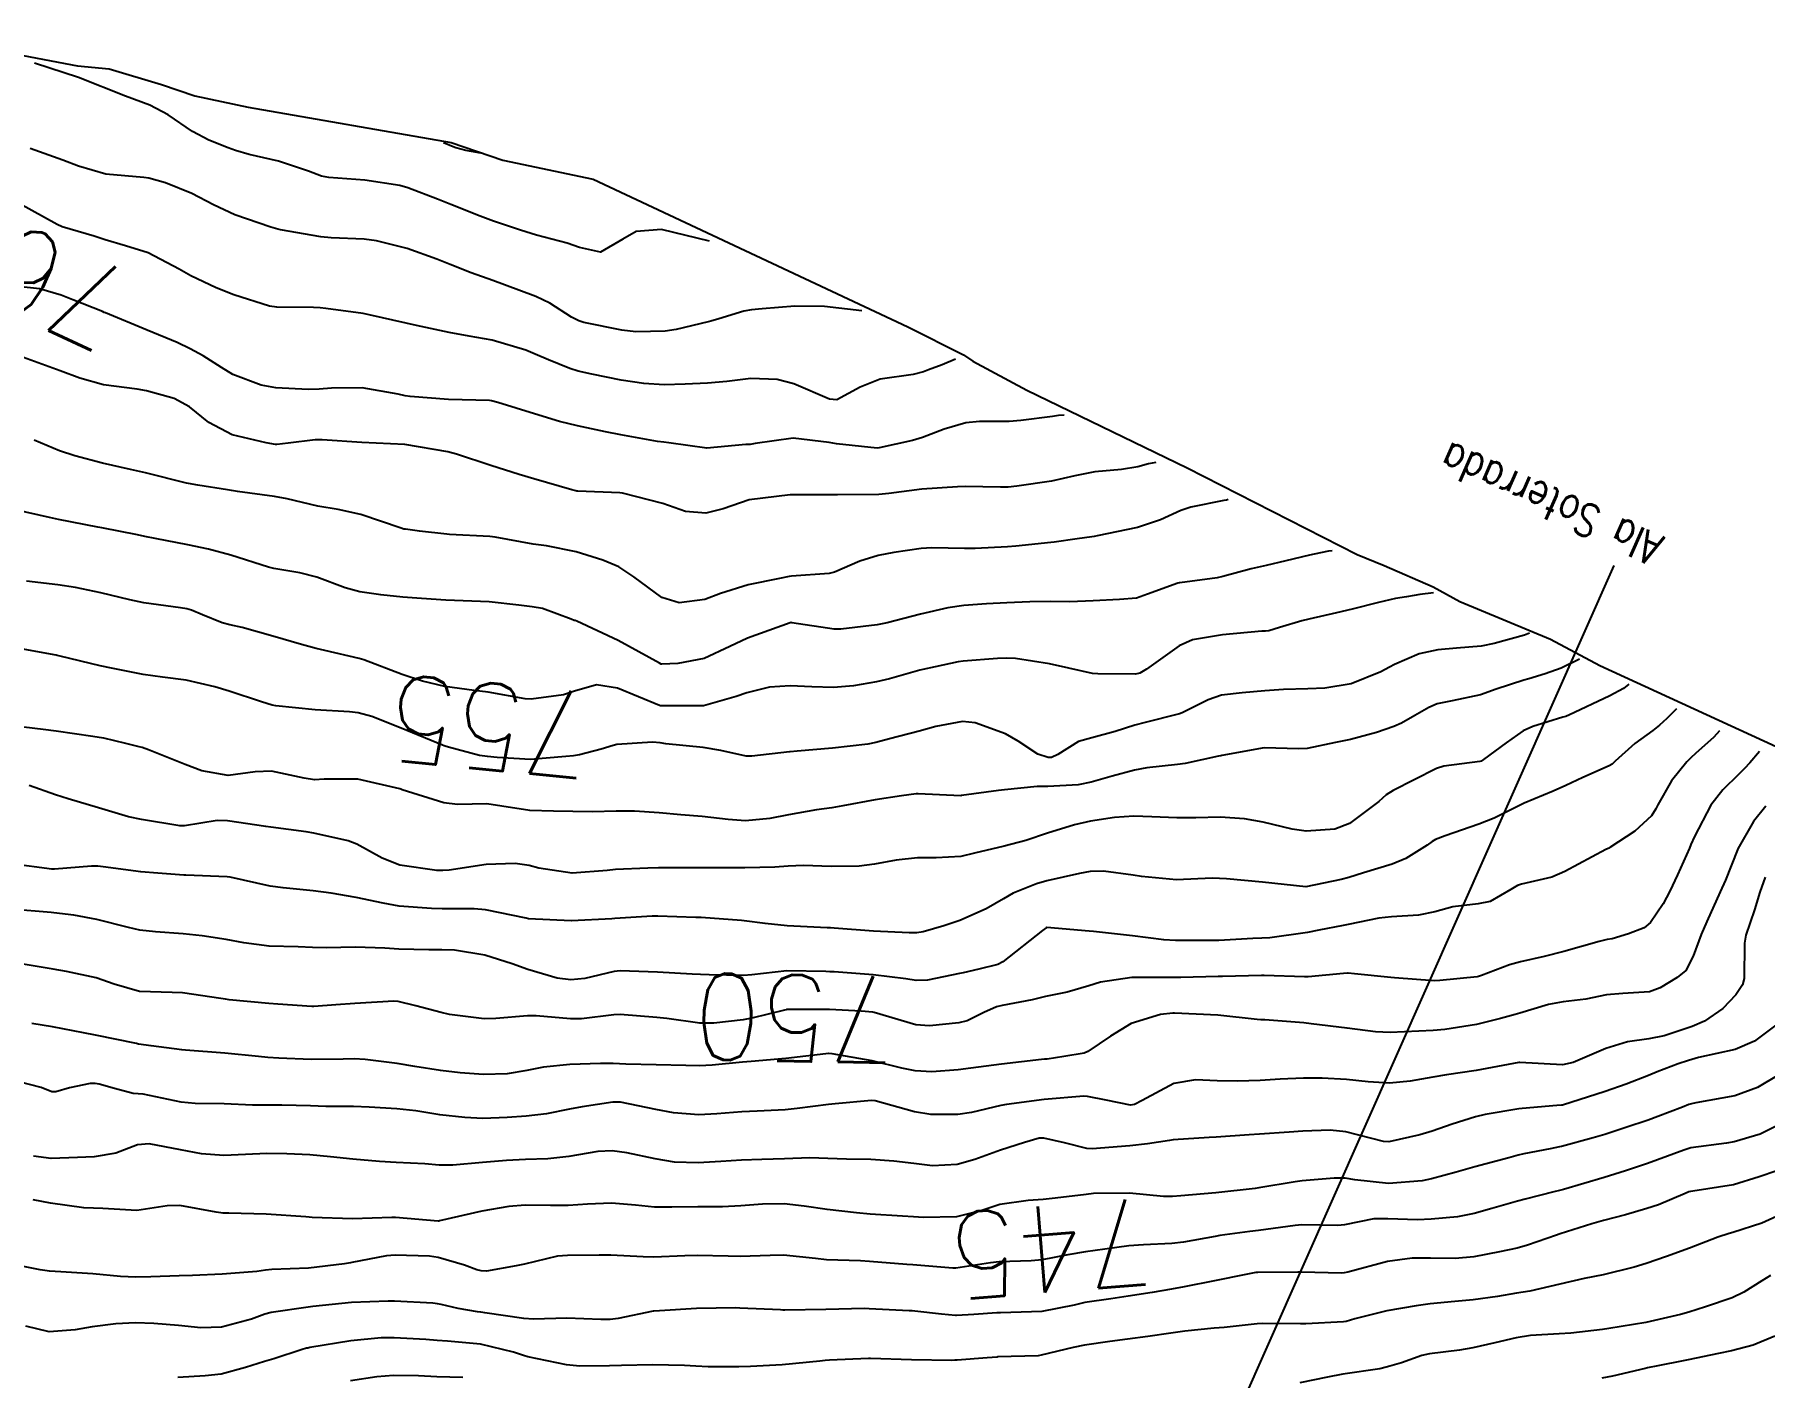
# Model space of a CAD drawing. Header units: metres. Extents: x 298520 to 308411, y 7433745 to 7450750.
# Drawn here: x 299824.8 to 299905, y 7449706.3 to 7449768.6 of the extents above; entities that cross this region are included whole.
import ezdxf
from ezdxf.enums import TextEntityAlignment as Align

# ---------------------------------------------------------------- set-up
doc = ezdxf.new("R2010")
doc.units = ezdxf.units.M
doc.header["$LTSCALE"] = 10
doc.linetypes.add('CONTINUO', pattern=[0])
for name, color, linetype in [('Area', 45, 'Continuous'), ('Cotas', 45, 'Continuous'), ('Curvas de Nivel 1m', 11, 'Continuous'), ('Curvas de Nivel 5m', 15, 'Continuous'), ('TEXTO', 45, 'Continuous')]:
    doc.layers.add(name, color=color, linetype=linetype)
doc.styles.add('ROMANS', font='romans', dxfattribs={"height": 0.2})
doc.styles.add('Style-STANDARD', font='STANDARD.shx')

msp = doc.modelspace()

# ---------------------------------------------------------------- linework, layer by layer
at = {"layer": 'Area'}
msp.add_polyline3d([(299819.148, 7449768.56, 773.014), (299826.794, 7449767.116, 764.482), (299828.266, 7449766.979, 773.594), (299830.69, 7449766.244, 762.947), (299832.245, 7449765.725, 771.036), (299834.708, 7449765.197, 768.694), (299844.124, 7449763.562, 774.865), (299846.521, 7449762.747, 777.516), (299850.711, 7449761.866, 776.358), (299865.291, 7449755.014, 770.011), (299867.866, 7449753.716, 761.781), (299868.297, 7449753.43, 769.951), (299870.813, 7449752.087, 767.801), (299878.236, 7449748.475, 766.281), (299886.116, 7449744.465, 773.53), (299887.368, 7449743.955, 771.449), (299889.648, 7449742.971, 773.742), (299890.882, 7449742.288, 755.052), (299895.077, 7449740.539, 765.571), (299897.369, 7449739.313, 759.201), (299905.544, 7449735.571, 764.291)], dxfattribs=at)
at = {"layer": 'Curvas de Nivel 1m', "flags": 128}
for points, elevation in [([(299856.093, 7449758.98), (299853.869, 7449759.52), (299852.702, 7449759.431), (299852.079, 7449759.085), (299851.041, 7449758.483), (299850.075, 7449758.694), (299849.501, 7449758.892), (299848.081, 7449759.271), (299847.331, 7449759.498), (299846.089, 7449759.917), (299845.461, 7449760.148), (299844.104, 7449760.681), (299843.493, 7449760.926), (299842.112, 7449761.454), (299841.746, 7449761.564), (299840.115, 7449761.808), (299838.444, 7449761.933), (299838.117, 7449761.994), (299837.508, 7449762.227), (299836.123, 7449762.687), (299834.76, 7449763.01), (299834.128, 7449763.185), (299833.785, 7449763.311), (299832.893, 7449763.669), (299832.139, 7449764.07), (299830.998, 7449764.843), (299830.157, 7449765.297), (299829.032, 7449765.711), (299826.85, 7449766.572), (299824.813, 7449767.24)], 763), ([(299845.493, 7449763.06), (299844.794, 7449763.191), (299844.341, 7449763.318), (299844.132, 7449763.39), (299844.033, 7449763.432), (299843.763, 7449763.54)], 764), ([(299863.153, 7449755.76), (299861.423, 7449755.952), (299860.049, 7449755.971), (299858.54, 7449755.854), (299858.047, 7449755.806), (299857.685, 7449755.735), (299856.532, 7449755.385), (299856.154, 7449755.276), (299856.041, 7449755.249), (299854.555, 7449754.893), (299854.034, 7449754.817), (299852.677, 7449754.79), (299852.034, 7449754.858), (299850.275, 7449755.222), (299850.04, 7449755.297), (299849.706, 7449755.465), (299848.688, 7449756.119), (299848.052, 7449756.419), (299846.595, 7449756.967), (299846.059, 7449757.162), (299845.046, 7449757.52), (299844.068, 7449757.899), (299843.453, 7449758.158), (299842.079, 7449758.654), (299840.653, 7449759.006), (299840.085, 7449759.08), (299838.553, 7449759.136), (299838.086, 7449759.181), (299836.204, 7449759.516), (299836.092, 7449759.539), (299835.766, 7449759.633), (299834.099, 7449760.212), (299833.108, 7449760.67), (299832.108, 7449761.189), (299830.878, 7449761.692), (299830.115, 7449761.909), (299829.877, 7449761.94), (299828.117, 7449762.091), (299826.849, 7449762.468), (299826.123, 7449762.74), (299824.613, 7449763.28)], 762), ([(299867.493, 7449753.52), (299866.884, 7449753.261), (299866.255, 7449753.023), (299866.01, 7449752.935), (299865.543, 7449752.812), (299864.006, 7449752.591), (299863.085, 7449752.226), (299861.996, 7449751.628), (299861.656, 7449751.663), (299860.003, 7449752.374), (299859.228, 7449752.575), (299858.005, 7449752.624), (299856.895, 7449752.49), (299856.003, 7449752.405), (299854.962, 7449752.365), (299854.002, 7449752.334), (299853.047, 7449752.386), (299852.004, 7449752.552), (299850.635, 7449752.825), (299850.008, 7449752.965), (299849.623, 7449753.08), (299848.629, 7449753.481), (299848.017, 7449753.753), (299847.585, 7449753.929), (299846.026, 7449754.403), (299844.959, 7449754.59), (299844.031, 7449754.752), (299842.51, 7449755.079), (299842.037, 7449755.179), (299840.321, 7449755.577), (299840.043, 7449755.634), (299838.307, 7449755.867), (299838.046, 7449755.899), (299837.74, 7449755.919), (299836.046, 7449755.926), (299835.7, 7449755.979), (299834.051, 7449756.502), (299833.221, 7449756.829), (299832.06, 7449757.375), (299831.517, 7449757.685), (299830.074, 7449758.451), (299829.022, 7449758.768), (299828.083, 7449759.05), (299827.576, 7449759.219), (299826.091, 7449759.652), (299825.851, 7449759.752), (299824.103, 7449760.739)], 761), ([(299876.783, 7449748.73), (299876.442, 7449748.661), (299875.957, 7449748.524), (299875.195, 7449748.401), (299873.954, 7449748.3), (299873.038, 7449748.103), (299871.95, 7449747.869), (299870.348, 7449747.625), (299869.947, 7449747.589), (299869.589, 7449747.591), (299867.947, 7449747.613), (299867.599, 7449747.601), (299865.945, 7449747.491), (299864.415, 7449747.293), (299863.942, 7449747.24), (299862.03, 7449747.231), (299861.942, 7449747.228), (299860.044, 7449747.237), (299859.942, 7449747.236), (299859.836, 7449747.236), (299857.939, 7449746.992), (299856.734, 7449746.583), (299855.933, 7449746.38), (299854.989, 7449746.46), (299853.937, 7449746.824), (299852.071, 7449747.31), (299851.942, 7449747.322), (299849.996, 7449747.406), (299849.942, 7449747.406), (299849.898, 7449747.416), (299849.716, 7449747.463), (299847.95, 7449747.968), (299847.281, 7449748.168), (299845.959, 7449748.587), (299844.376, 7449749.117), (299843.968, 7449749.224), (299841.973, 7449749.56), (299839.974, 7449749.658), (299838.149, 7449749.782), (299837.975, 7449749.785), (299837.813, 7449749.774), (299836.566, 7449749.624), (299836.043, 7449749.558), (299835.972, 7449749.563), (299835.553, 7449749.634), (299833.977, 7449750.018), (299832.896, 7449750.58), (299831.989, 7449751.31), (299831.277, 7449751.687), (299829.996, 7449752.045), (299829.573, 7449752.129), (299827.999, 7449752.332), (299826.906, 7449752.641), (299826.005, 7449752.981), (299824.122, 7449753.659)], 759), ([(299880.133, 7449747.01), (299880.06, 7449746.99), (299879.941, 7449746.966), (299878.408, 7449746.656), (299877.937, 7449746.496), (299876.998, 7449746.073), (299875.929, 7449745.712), (299874.073, 7449745.326), (299873.924, 7449745.299), (299873.822, 7449745.283), (299873.138, 7449745.188), (299872.076, 7449745.043), (299871.92, 7449745.027), (299870.288, 7449744.854), (299869.917, 7449744.826), (299868.418, 7449744.742), (299867.915, 7449744.742), (299866.406, 7449744.774), (299865.915, 7449744.739), (299864.642, 7449744.559), (299863.91, 7449744.424), (299863.065, 7449744.149), (299861.898, 7449743.647), (299861.636, 7449743.583), (299859.895, 7449743.467), (299859.784, 7449743.452), (299859.346, 7449743.348), (299857.89, 7449743.053), (299856.613, 7449742.655), (299855.883, 7449742.384), (299854.696, 7449742.223), (299853.883, 7449742.475), (299852.587, 7449743.433), (299851.9, 7449743.895), (299851.157, 7449744.195), (299849.91, 7449744.586), (299848.535, 7449744.86), (299847.915, 7449744.941), (299846.161, 7449745.266), (299845.92, 7449745.298), (299844.051, 7449745.398), (299843.921, 7449745.407), (299842.65, 7449745.549), (299841.999, 7449745.634), (299841.924, 7449745.645), (299841.803, 7449745.682), (299839.93, 7449746.324), (299838.881, 7449746.545), (299837.934, 7449746.709), (299836.523, 7449747.038), (299835.938, 7449747.146), (299834.21, 7449747.377), (299833.941, 7449747.424), (299833.748, 7449747.46), (299832.384, 7449747.673), (299831.944, 7449747.749), (299831.858, 7449747.768), (299829.951, 7449748.25), (299829.256, 7449748.404), (299827.957, 7449748.69), (299826.672, 7449749.033), (299825.966, 7449749.27), (299824.792, 7449749.762)], 758), ([(299884.953, 7449744.63), (299884.786, 7449744.615), (299884.425, 7449744.545), (299883.913, 7449744.428), (299882.814, 7449744.166), (299881.906, 7449743.959), (299881.199, 7449743.795), (299879.898, 7449743.438), (299879.627, 7449743.383), (299877.893, 7449743.158), (299877.87, 7449743.153), (299877.804, 7449743.131), (299876.405, 7449742.627), (299875.886, 7449742.446), (299875.101, 7449742.378), (299873.884, 7449742.323), (299872.798, 7449742.276), (299871.884, 7449742.286), (299870.941, 7449742.271), (299869.883, 7449742.225), (299868.939, 7449742.183), (299867.881, 7449742.1), (299867.149, 7449741.989), (299865.877, 7449741.694), (299864.339, 7449741.293), (299863.872, 7449741.198), (299862.186, 7449741), (299861.87, 7449741.007), (299859.907, 7449741.305), (299859.873, 7449741.31), (299859.833, 7449741.301), (299857.865, 7449740.592), (299857.036, 7449740.203), (299855.856, 7449739.649), (299854.626, 7449739.408), (299853.89, 7449739.381), (299853.852, 7449739.388), (299853.781, 7449739.421), (299851.863, 7449740.476), (299849.952, 7449741.379), (299849.872, 7449741.401), (299849.824, 7449741.412), (299849.681, 7449741.463), (299848.35, 7449741.955), (299847.878, 7449742.043), (299847.259, 7449742.116), (299845.881, 7449742.27), (299844.671, 7449742.318), (299843.881, 7449742.349), (299842.754, 7449742.419), (299841.882, 7449742.483), (299840.854, 7449742.599), (299839.884, 7449742.737), (299839.215, 7449742.918), (299837.891, 7449743.421), (299837.104, 7449743.618), (299835.896, 7449743.82), (299835.648, 7449743.882), (299833.905, 7449744.438), (299832.87, 7449744.704), (299831.911, 7449744.913), (299830.398, 7449745.212), (299829.919, 7449745.304), (299829.585, 7449745.371), (299827.923, 7449745.699), (299827.751, 7449745.732), (299825.926, 7449746.091), (299825.496, 7449746.186), (299823.931, 7449746.536)], 757), ([(299889.653, 7449742.69), (299889.026, 7449742.618), (299888.766, 7449742.56), (299888.397, 7449742.495), (299887.887, 7449742.418), (299887.1, 7449742.237), (299885.882, 7449741.937), (299885.161, 7449741.766), (299883.877, 7449741.47), (299883.552, 7449741.388), (299882.511, 7449741.074), (299882.021, 7449740.928), (299881.87, 7449740.911), (299881.694, 7449740.906), (299879.869, 7449740.745), (299878.484, 7449740.506), (299877.864, 7449740.233), (299877.223, 7449739.772), (299876.35, 7449739.145), (299876.037, 7449738.961), (299875.849, 7449738.917), (299874.092, 7449738.933), (299873.849, 7449738.945), (299872.76, 7449739.191), (299871.855, 7449739.401), (299870.285, 7449739.651), (299869.857, 7449739.665), (299869.447, 7449739.644), (299867.856, 7449739.518), (299867.621, 7449739.487), (299866.564, 7449739.263), (299865.98, 7449739.14), (299865.851, 7449739.109), (299864.432, 7449738.703), (299863.842, 7449738.56), (299862.771, 7449738.378), (299861.838, 7449738.302), (299860.833, 7449738.335), (299859.838, 7449738.375), (299858.881, 7449738.311), (299857.833, 7449738.057), (299857.329, 7449737.876), (299855.824, 7449737.457), (299855.766, 7449737.449), (299853.823, 7449737.45), (299853.785, 7449737.459), (299851.835, 7449738.27), (299850.862, 7449738.425), (299849.833, 7449738.126), (299849.335, 7449737.963), (299847.827, 7449737.753), (299847.552, 7449737.768), (299845.832, 7449738.086), (299845.192, 7449738.16), (299843.835, 7449738.351), (299842.794, 7449738.595), (299841.843, 7449738.91), (299840.079, 7449739.578), (299839.854, 7449739.65), (299838.272, 7449740.019), (299837.858, 7449740.113), (299837.18, 7449740.296), (299835.863, 7449740.685), (299834.437, 7449741.075), (299833.868, 7449741.199), (299833.513, 7449741.299), (299832.59, 7449741.669), (299832.081, 7449741.883), (299831.876, 7449741.94), (299831.571, 7449741.99), (299829.881, 7449742.225), (299829.232, 7449742.361), (299827.887, 7449742.689), (299826.701, 7449742.932), (299825.893, 7449743.064), (299824.433, 7449743.227)], 756), ([(299896.423, 7449739.62), (299895.569, 7449739.2), (299894.826, 7449738.93), (299894.073, 7449738.705), (299893.84, 7449738.643), (299892.563, 7449738.226), (299891.833, 7449737.967), (299890.526, 7449737.676), (299889.828, 7449737.539), (299889.442, 7449737.379), (299888.786, 7449737), (299888.178, 7449736.648), (299887.818, 7449736.487), (299887.014, 7449736.221), (299885.811, 7449735.892), (299885.107, 7449735.75), (299883.807, 7449735.473), (299883.413, 7449735.457), (299881.807, 7449735.503), (299879.842, 7449735.148), (299879.803, 7449735.136), (299879.782, 7449735.132), (299879.694, 7449735.111), (299878.142, 7449734.783), (299877.797, 7449734.724), (299876.369, 7449734.57), (299875.793, 7449734.476), (299874.758, 7449734.196), (299873.784, 7449733.914), (299873.182, 7449733.786), (299871.781, 7449733.712), (299871.283, 7449733.705), (299869.778, 7449733.553), (299869.489, 7449733.521), (299867.773, 7449733.287), (299867.739, 7449733.285), (299865.774, 7449733.367), (299865.681, 7449733.365), (299865.001, 7449733.282), (299863.771, 7449733.096), (299862.273, 7449732.809), (299861.767, 7449732.726), (299861.062, 7449732.627), (299859.763, 7449732.391), (299858.889, 7449732.232), (299857.76, 7449732.125), (299856.959, 7449732.18), (299855.762, 7449732.32), (299854.764, 7449732.406), (299853.764, 7449732.497), (299852.625, 7449732.571), (299851.764, 7449732.574), (299850.675, 7449732.539), (299849.764, 7449732.553), (299848.862, 7449732.571), (299847.77, 7449732.596), (299846.474, 7449732.802), (299845.774, 7449732.903), (299844.418, 7449732.885), (299843.774, 7449732.957), (299841.857, 7449733.559), (299841.783, 7449733.587), (299841.739, 7449733.604), (299839.788, 7449734.045), (299838.231, 7449734.047), (299837.787, 7449734.022), (299837.307, 7449734.096), (299835.791, 7449734.419), (299835.029, 7449734.399), (299833.789, 7449734.225), (299832.562, 7449734.44), (299831.793, 7449734.737), (299830.089, 7449735.408), (299829.801, 7449735.515), (299829.655, 7449735.556), (299829.048, 7449735.711), (299828.028, 7449735.95), (299827.805, 7449735.985), (299827.508, 7449736.031), (299825.808, 7449736.277), (299825.214, 7449736.35), (299823.81, 7449736.519)], 754), ([(299898.703, 7449738.45), (299898.466, 7449738.254), (299897.833, 7449737.913), (299895.922, 7449737.017), (299895.823, 7449736.966), (299895.786, 7449736.957), (299895.657, 7449736.922), (299894.255, 7449736.499), (299893.816, 7449736.292), (299893.021, 7449735.738), (299891.981, 7449734.958), (299891.872, 7449734.889), (299891.801, 7449734.863), (299890.13, 7449734.653), (299889.796, 7449734.551), (299888.761, 7449734.027), (299887.781, 7449733.525), (299887.466, 7449733.326), (299887.119, 7449733.02), (299885.762, 7449731.993), (299885.076, 7449731.731), (299883.759, 7449731.634), (299883.099, 7449731.727), (299881.763, 7449732.06), (299880.891, 7449732.22), (299879.765, 7449732.293), (299878.633, 7449732.253), (299877.764, 7449732.256), (299876.601, 7449732.305), (299875.765, 7449732.33), (299874.875, 7449732.274), (299873.762, 7449732.101), (299873.01, 7449731.938), (299871.756, 7449731.553), (299870.763, 7449731.215), (299869.75, 7449730.948), (299868.374, 7449730.617), (299867.745, 7449730.475), (299866.596, 7449730.41), (299865.744, 7449730.404), (299864.752, 7449730.294), (299863.741, 7449730.112), (299863.029, 7449730.018), (299861.74, 7449730), (299860.456, 7449730.056), (299859.74, 7449730.025), (299859.123, 7449729.973), (299857.739, 7449729.938), (299857.167, 7449729.947), (299855.738, 7449729.941), (299854.262, 7449729.936), (299853.738, 7449729.938), (299853.236, 7449729.927), (299851.737, 7449729.864), (299851.357, 7449729.823), (299849.735, 7449729.692), (299848.187, 7449729.933), (299847.738, 7449730.046), (299847.091, 7449730.145), (299845.739, 7449730.09), (299844.036, 7449729.836), (299843.736, 7449729.814), (299843.454, 7449729.825), (299841.738, 7449730.061), (299840.917, 7449730.392), (299839.747, 7449731.038), (299839.352, 7449731.189), (299837.752, 7449731.544), (299837.399, 7449731.614), (299835.756, 7449731.83), (299835.531, 7449731.858), (299833.76, 7449732.118), (299833.282, 7449732.135), (299831.756, 7449731.89), (299831.552, 7449731.886), (299829.76, 7449732.182), (299829.166, 7449732.305), (299827.768, 7449732.72), (299826.372, 7449733.146), (299825.776, 7449733.319), (299824.563, 7449733.762)], 753), ([(299900.913, 7449737.31), (299900.475, 7449736.863), (299900.137, 7449736.549), (299899.817, 7449736.303), (299898.982, 7449735.707), (299898.077, 7449734.887), (299897.936, 7449734.754), (299897.8, 7449734.669), (299896.575, 7449734.124), (299895.785, 7449733.752), (299895.209, 7449733.498), (299893.864, 7449732.939), (299893.799, 7449732.913), (299893.772, 7449732.895), (299892.474, 7449732.245), (299891.763, 7449731.965), (299890.203, 7449731.429), (299889.756, 7449731.249), (299889.591, 7449731.156), (299889.366, 7449730.994), (299888.378, 7449730.373), (299887.744, 7449730.111), (299886.417, 7449729.708), (299885.738, 7449729.499), (299885.372, 7449729.408), (299883.733, 7449729.06), (299881.735, 7449729.277), (299880.056, 7449729.425), (299879.736, 7449729.451), (299879.39, 7449729.46), (299877.736, 7449729.392), (299876.12, 7449729.537), (299875.737, 7449729.595), (299874.361, 7449729.793), (299873.739, 7449729.777), (299873.244, 7449729.679), (299871.734, 7449729.343), (299871.254, 7449729.207), (299870.179, 7449728.771), (299869.722, 7449728.512), (299868.918, 7449728.035), (299867.707, 7449727.501), (299867.521, 7449727.436), (299866.961, 7449727.257), (299865.996, 7449726.971), (299865.7, 7449726.931), (299865.357, 7449726.933), (299863.7, 7449727.002), (299861.876, 7449727.143), (299861.701, 7449727.155), (299861.546, 7449727.167), (299859.702, 7449727.261), (299858.677, 7449727.36), (299857.705, 7449727.486), (299857.574, 7449727.502), (299855.707, 7449727.633), (299855.456, 7449727.645), (299853.707, 7449727.699), (299853.434, 7449727.696), (299851.705, 7449727.588), (299851.564, 7449727.582), (299849.703, 7449727.485), (299849.68, 7449727.483), (299847.704, 7449727.582), (299847.594, 7449727.602), (299845.71, 7449728.001), (299845.185, 7449728.044), (299843.71, 7449728.044), (299843.204, 7449728.051), (299841.712, 7449728.166), (299840.974, 7449728.307), (299839.718, 7449728.573), (299838.553, 7449728.765), (299837.722, 7449728.879), (299836.337, 7449729.01), (299835.725, 7449729.092), (299833.875, 7449729.504), (299833.731, 7449729.521), (299831.816, 7449729.595), (299831.732, 7449729.599), (299830.518, 7449729.692), (299829.734, 7449729.762), (299827.992, 7449729.983), (299827.736, 7449730.014), (299827.456, 7449730.012), (299825.734, 7449729.879), (299825.606, 7449729.88), (299823.736, 7449730.122)], 752), ([(299902.913, 7449736.29), (299902.647, 7449736.005), (299901.807, 7449735.24), (299901.602, 7449735.055), (299901.392, 7449734.854), (299900.683, 7449733.968), (299900.054, 7449732.867), (299899.966, 7449732.673), (299899.768, 7449732.345), (299898.993, 7449731.645), (299897.829, 7449730.889), (299897.782, 7449730.86), (299897.752, 7449730.842), (299897.648, 7449730.787), (299895.741, 7449729.766), (299895.147, 7449729.517), (299893.735, 7449729.185), (299893.55, 7449729.127), (299893.246, 7449728.945), (299892.29, 7449728.388), (299891.723, 7449728.273), (299890.557, 7449728.141), (299889.717, 7449727.91), (299888.966, 7449727.745), (299887.713, 7449727.67), (299887.124, 7449727.606), (299885.707, 7449727.318), (299885.475, 7449727.274), (299884.342, 7449727.054), (299883.809, 7449726.952), (299883.702, 7449726.935), (299882.071, 7449726.704), (299881.699, 7449726.683), (299881.278, 7449726.665), (299879.698, 7449726.581), (299878.251, 7449726.571), (299877.697, 7449726.57), (299877.161, 7449726.601), (299875.699, 7449726.79), (299873.892, 7449726.988), (299873.701, 7449727), (299871.732, 7449727.17), (299871.703, 7449727.158), (299871.532, 7449727.033), (299869.686, 7449725.582), (299869.456, 7449725.462), (299868.579, 7449725.241), (299867.851, 7449725.077), (299867.68, 7449725.039), (299866.199, 7449724.741), (299865.677, 7449724.723), (299865.191, 7449724.79), (299863.68, 7449724.989), (299861.881, 7449725.118), (299861.681, 7449725.129), (299861.493, 7449725.135), (299859.681, 7449725.168), (299858.058, 7449724.987), (299857.679, 7449724.955), (299856.084, 7449724.981), (299855.679, 7449724.995), (299855.299, 7449725.016), (299853.68, 7449725.106), (299851.952, 7449725.166), (299851.68, 7449725.14), (299850.311, 7449724.819), (299849.676, 7449724.75), (299849.03, 7449724.823), (299847.68, 7449725.231), (299846.956, 7449725.497), (299845.687, 7449725.902), (299844.283, 7449726.125), (299843.689, 7449726.146), (299843.087, 7449726.148), (299841.689, 7449726.175), (299841.041, 7449726.215), (299839.69, 7449726.27), (299838.331, 7449726.242), (299837.689, 7449726.255), (299837.028, 7449726.278), (299835.69, 7449726.312), (299834.511, 7449726.468), (299833.692, 7449726.615), (299832.582, 7449726.784), (299831.695, 7449726.886), (299830.41, 7449726.978), (299829.696, 7449727.058), (299829.169, 7449727.179), (299827.701, 7449727.549), (299826.631, 7449727.741), (299825.705, 7449727.862), (299825.58, 7449727.876), (299823.707, 7449728.03)], 751), ([(299905.063, 7449732.807), (299904.493, 7449732.085), (299903.77, 7449730.82), (299903.752, 7449730.773), (299903.184, 7449729.375), (299902.951, 7449728.832), (299902.331, 7449727.462), (299902.068, 7449726.845), (299901.693, 7449725.843), (299901.349, 7449725.191), (299900.957, 7449724.857), (299900.155, 7449724.386), (299899.673, 7449724.197), (299898.431, 7449724.123), (299897.67, 7449724.049), (299896.719, 7449723.852), (299895.665, 7449723.725), (299894.987, 7449723.603), (299893.657, 7449723.21), (299893.448, 7449723.15), (299892.759, 7449722.953), (299891.65, 7449722.687), (299890.185, 7449722.447), (299889.647, 7449722.401), (299888.312, 7449722.337), (299887.646, 7449722.317), (299886.972, 7449722.346), (299885.648, 7449722.505), (299883.987, 7449722.719), (299883.65, 7449722.753), (299881.832, 7449722.898), (299881.651, 7449722.903), (299881.478, 7449722.909), (299879.653, 7449723.11), (299877.654, 7449723.209), (299877.577, 7449723.208), (299876.998, 7449723.14), (299875.649, 7449722.733), (299874.679, 7449722.133), (299873.635, 7449721.429), (299873.458, 7449721.359), (299872.522, 7449721.191), (299871.749, 7449721.081), (299871.632, 7449721.068), (299871.481, 7449721.052), (299869.629, 7449720.842), (299868.214, 7449720.657), (299867.626, 7449720.575), (299866.4, 7449720.487), (299865.626, 7449720.535), (299865.013, 7449720.665), (299863.63, 7449721.003), (299861.781, 7449721.319), (299861.633, 7449721.339), (299861.614, 7449721.339), (299861.481, 7449721.322), (299859.63, 7449721.1), (299858.023, 7449720.972), (299857.629, 7449720.941), (299856.214, 7449720.797), (299855.627, 7449720.768), (299855.006, 7449720.779), (299853.627, 7449720.805), (299852.212, 7449720.849), (299851.627, 7449720.869), (299851.047, 7449720.869), (299849.626, 7449720.822), (299848.403, 7449720.704), (299847.623, 7449720.545), (299846.722, 7449720.399), (299845.621, 7449720.366), (299844.537, 7449720.441), (299843.623, 7449720.55), (299842.436, 7449720.741), (299841.626, 7449720.87), (299840.14, 7449721.063), (299839.628, 7449721.086), (299839.114, 7449721.074), (299837.627, 7449721.055), (299836.137, 7449721.116), (299835.628, 7449721.152), (299835.184, 7449721.192), (299833.63, 7449721.349), (299831.813, 7449721.496), (299831.631, 7449721.513), (299830.213, 7449721.694), (299829.634, 7449721.775), (299829.541, 7449721.795), (299827.64, 7449722.184), (299827.08, 7449722.297), (299825.645, 7449722.567), (299824.684, 7449722.723)], 749), ([(299905.03, 7449729.511), (299904.775, 7449728.809), (299904.539, 7449727.988), (299904.13, 7449726.816), (299904.067, 7449726.448), (299904.061, 7449724.816), (299903.982, 7449724.514), (299903.672, 7449724.059), (299903.064, 7449723.427), (299902.225, 7449722.841), (299901.65, 7449722.596), (299900.348, 7449722.161), (299899.644, 7449722.013), (299898.649, 7449721.874), (299897.64, 7449721.574), (299896.126, 7449720.913), (299895.632, 7449720.81), (299893.654, 7449720.919), (299893.633, 7449720.917), (299893.607, 7449720.915), (299891.629, 7449720.555), (299890.263, 7449720.347), (299889.625, 7449720.243), (299888.569, 7449720.055), (299887.622, 7449719.961), (299886.628, 7449720.03), (299885.624, 7449720.136), (299884.488, 7449720.188), (299883.624, 7449720.187), (299882.55, 7449720.145), (299881.623, 7449720.089), (299880.577, 7449720.051), (299879.622, 7449720.063), (299878.631, 7449720.112), (299877.621, 7449719.939), (299876.148, 7449719.152), (299875.8, 7449718.967), (299875.61, 7449718.947), (299874.49, 7449719.171), (299873.615, 7449719.347), (299873.442, 7449719.354), (299871.613, 7449719.2), (299869.86, 7449718.976), (299869.608, 7449718.931), (299868.239, 7449718.608), (299867.602, 7449718.504), (299866.358, 7449718.506), (299865.603, 7449718.636), (299863.77, 7449719.138), (299863.611, 7449719.159), (299861.919, 7449719.006), (299861.608, 7449718.969), (299860.16, 7449718.786), (299859.604, 7449718.728), (299858.307, 7449718.658), (299857.602, 7449718.629), (299856.439, 7449718.543), (299855.599, 7449718.491), (299854.421, 7449718.588), (299853.603, 7449718.748), (299851.97, 7449719.074), (299851.608, 7449719.084), (299850.193, 7449718.872), (299849.602, 7449718.756), (299848.533, 7449718.546), (299847.597, 7449718.428), (299846.721, 7449718.374), (299845.595, 7449718.331), (299844.754, 7449718.365), (299843.597, 7449718.496), (299842.478, 7449718.673), (299841.601, 7449718.776), (299840.318, 7449718.857), (299839.602, 7449718.879), (299838.318, 7449718.884), (299837.602, 7449718.904), (299836.278, 7449718.948), (299835.603, 7449718.941), (299834.911, 7449718.945), (299833.606, 7449719), (299832.257, 7449719.022), (299831.607, 7449719.084), (299829.851, 7449719.458), (299829.611, 7449719.474), (299829.384, 7449719.477), (299828.523, 7449719.716), (299827.799, 7449719.911), (299827.615, 7449719.945), (299827.395, 7449719.952), (299826.434, 7449719.742), (299825.803, 7449719.556), (299825.611, 7449719.565), (299825.12, 7449719.755), (299823.617, 7449720.154)], 748), ([(299905.652, 7449722.743), (299904.541, 7449721.914), (299903.64, 7449721.523), (299901.941, 7449721.15), (299901.635, 7449721.065), (299901.474, 7449721.012), (299900.991, 7449720.856), (299900.016, 7449720.48), (299899.627, 7449720.322), (299898.589, 7449719.915), (299897.62, 7449719.577), (299895.643, 7449718.949), (299895.613, 7449718.941), (299895.594, 7449718.939), (299895.377, 7449718.922), (299893.759, 7449718.79), (299893.61, 7449718.773), (299892.057, 7449718.513), (299891.604, 7449718.407), (299890.524, 7449718.056), (299889.594, 7449717.735), (299889.023, 7449717.565), (299887.586, 7449717.245), (299887.339, 7449717.262), (299885.593, 7449717.712), (299884.86, 7449717.782), (299883.593, 7449717.736), (299882.964, 7449717.694), (299881.591, 7449717.602), (299881.112, 7449717.565), (299879.588, 7449717.458), (299879.263, 7449717.438), (299877.586, 7449717.334), (299877.411, 7449717.307), (299876.397, 7449717.148), (299875.582, 7449717.058), (299873.841, 7449716.917), (299873.58, 7449716.938), (299872.555, 7449717.19), (299871.586, 7449717.413), (299871.38, 7449717.409), (299870.701, 7449717.213), (299869.579, 7449716.853), (299868.39, 7449716.426), (299867.572, 7449716.186), (299866.436, 7449716.131), (299865.572, 7449716.233), (299864.638, 7449716.348), (299863.574, 7449716.426), (299862.442, 7449716.444), (299861.574, 7449716.478), (299860.749, 7449716.506), (299859.574, 7449716.455), (299858.515, 7449716.419), (299857.573, 7449716.389), (299856.62, 7449716.332), (299855.572, 7449716.274), (299854.468, 7449716.303), (299853.573, 7449716.461), (299852.272, 7449716.737), (299851.577, 7449716.826), (299850.926, 7449716.799), (299849.574, 7449716.564), (299848.599, 7449716.454), (299847.572, 7449716.419), (299846.688, 7449716.383), (299845.571, 7449716.286), (299844.196, 7449716.157), (299843.569, 7449716.162), (299842.895, 7449716.222), (299841.57, 7449716.291), (299840.799, 7449716.339), (299839.571, 7449716.436), (299838.532, 7449716.555), (299837.573, 7449716.647), (299836.506, 7449716.689), (299835.574, 7449716.697), (299834.581, 7449716.653), (299833.577, 7449716.615), (299832.555, 7449716.693), (299831.581, 7449716.875), (299830.124, 7449717.155), (299829.584, 7449717.099), (299828.573, 7449716.72), (299827.575, 7449716.555), (299826.802, 7449716.51), (299825.574, 7449716.471), (299824.755, 7449716.578)], 747), ([(299905.628, 7449720.339), (299904.671, 7449719.761), (299903.618, 7449719.373), (299901.815, 7449719.047), (299901.615, 7449719.01), (299901.495, 7449718.971), (299901.2, 7449718.854), (299900.056, 7449718.416), (299899.604, 7449718.251), (299898.574, 7449717.904), (299897.593, 7449717.585), (299897.063, 7449717.426), (299895.584, 7449717.025), (299895.498, 7449717.007), (299895.068, 7449716.925), (299893.838, 7449716.68), (299893.58, 7449716.622), (299893.14, 7449716.508), (299891.574, 7449716.082), (299890.712, 7449715.838), (299889.568, 7449715.527), (299889.125, 7449715.436), (299887.566, 7449715.309), (299886.016, 7449715.482), (299885.568, 7449715.556), (299885.052, 7449715.562), (299883.567, 7449715.429), (299883.243, 7449715.386), (299881.563, 7449715.104), (299881.396, 7449715.083), (299879.561, 7449714.872), (299877.951, 7449714.734), (299877.559, 7449714.704), (299877.139, 7449714.716), (299875.56, 7449714.87), (299873.895, 7449714.841), (299873.559, 7449714.806), (299872.116, 7449714.636), (299871.557, 7449714.572), (299870.869, 7449714.523), (299869.554, 7449714.338), (299868.724, 7449714.065), (299867.548, 7449713.763), (299866.012, 7449713.737), (299865.548, 7449713.761), (299865.038, 7449713.795), (299863.549, 7449713.894), (299862.911, 7449713.945), (299861.551, 7449714.106), (299860.485, 7449714.268), (299859.553, 7449714.363), (299858.555, 7449714.358), (299857.552, 7449714.276), (299856.694, 7449714.236), (299855.551, 7449714.237), (299854.353, 7449714.21), (299853.551, 7449714.218), (299852.673, 7449714.307), (299851.553, 7449714.401), (299850.446, 7449714.35), (299849.551, 7449714.3), (299848.729, 7449714.3), (299847.551, 7449714.314), (299846.795, 7449714.253), (299845.548, 7449714.023), (299843.58, 7449713.577), (299843.543, 7449713.568), (299843.514, 7449713.57), (299841.545, 7449713.729), (299841.378, 7449713.729), (299839.544, 7449713.674), (299837.675, 7449713.738), (299837.544, 7449713.751), (299837.392, 7449713.764), (299835.546, 7449713.894), (299833.82, 7449713.93), (299833.546, 7449713.939), (299833.222, 7449713.987), (299831.549, 7449714.3), (299830.963, 7449714.272), (299829.546, 7449714.057), (299827.98, 7449714.156), (299827.547, 7449714.175), (299827.096, 7449714.186), (299825.549, 7449714.408), (299824.751, 7449714.558)], 746), ([(299905.574, 7449715.896), (299904.753, 7449715.626), (299903.567, 7449715.244), (299901.677, 7449714.962), (299901.564, 7449714.945), (299901.491, 7449714.923), (299901.321, 7449714.852), (299900.089, 7449714.33), (299899.552, 7449714.151), (299898.562, 7449713.866), (299897.543, 7449713.592), (299897, 7449713.439), (299895.534, 7449712.983), (299895.487, 7449712.967), (299895.351, 7449712.922), (299894.012, 7449712.451), (299893.527, 7449712.32), (299892.713, 7449712.14), (299891.522, 7449711.914), (299890.658, 7449711.842), (299889.522, 7449711.854), (299888.669, 7449711.851), (299887.52, 7449711.698), (299885.678, 7449711.201), (299885.514, 7449711.164), (299885.401, 7449711.155), (299883.515, 7449711.207), (299883.369, 7449711.207), (299881.515, 7449711.189), (299881.414, 7449711.182), (299880.954, 7449711.088), (299879.51, 7449710.798), (299878.105, 7449710.526), (299877.506, 7449710.421), (299876.621, 7449710.26), (299875.502, 7449710.085), (299874.698, 7449709.971), (299873.499, 7449709.79), (299873.003, 7449709.68), (299871.495, 7449709.379), (299869.584, 7449709.319), (299869.494, 7449709.319), (299869.411, 7449709.313), (299868.35, 7449709.241), (299867.549, 7449709.193), (299867.492, 7449709.192), (299866.849, 7449709.26), (299865.613, 7449709.397), (299865.494, 7449709.409), (299865.358, 7449709.418), (299863.495, 7449709.509), (299863.283, 7449709.514), (299861.494, 7449709.465), (299859.59, 7449709.445), (299859.494, 7449709.448), (299859.392, 7449709.453), (299857.495, 7449709.536), (299857.323, 7449709.543), (299855.494, 7449709.521), (299853.775, 7449709.416), (299853.514, 7449709.398), (299853.492, 7449709.391), (299851.87, 7449709.053), (299851.489, 7449709.011), (299851.055, 7449709.013), (299849.489, 7449709.068), (299847.943, 7449709.031), (299847.489, 7449709.057), (299845.685, 7449709.314), (299845.491, 7449709.345), (299845.348, 7449709.369), (299844.44, 7449709.526), (299843.654, 7449709.697), (299843.495, 7449709.735), (299843.274, 7449709.763), (299841.496, 7449709.859), (299841.195, 7449709.864), (299839.495, 7449709.8), (299837.716, 7449709.607), (299837.493, 7449709.578), (299835.779, 7449709.338), (299835.489, 7449709.26), (299834.869, 7449709.022), (299833.483, 7449708.66), (299832.523, 7449708.629), (299831.483, 7449708.733), (299830.346, 7449708.83), (299829.485, 7449708.861), (299828.582, 7449708.812), (299827.482, 7449708.675), (299826.692, 7449708.527), (299825.48, 7449708.433), (299824.411, 7449708.695)], 744), ([(299905.548, 7449713.777), (299904.879, 7449713.471), (299903.536, 7449713.042), (299903.361, 7449712.997), (299902.84, 7449712.83), (299901.528, 7449712.314), (299900.46, 7449711.924), (299899.52, 7449711.599), (299898.963, 7449711.431), (299897.515, 7449711.083), (299896.647, 7449710.903), (299895.51, 7449710.643), (299894.115, 7449710.325), (299893.506, 7449710.222), (299892.627, 7449710.076), (299891.502, 7449709.913), (299890.64, 7449709.84), (299889.5, 7449709.729), (299888.85, 7449709.646), (299887.497, 7449709.408), (299886.005, 7449709.032), (299885.61, 7449708.919), (299885.491, 7449708.902), (299883.737, 7449708.81), (299883.489, 7449708.804), (299881.744, 7449708.823), (299881.489, 7449708.806), (299879.957, 7449708.634), (299879.485, 7449708.602), (299878.132, 7449708.474), (299877.482, 7449708.381), (299876.411, 7449708.214), (299875.477, 7449708.096), (299874.65, 7449707.994), (299873.472, 7449707.817), (299872.952, 7449707.704), (299871.465, 7449707.351), (299871.335, 7449707.332), (299869.464, 7449707.271), (299869.426, 7449707.268), (299868.963, 7449707.235), (299867.581, 7449707.13), (299867.462, 7449707.122), (299867.324, 7449707.114), (299865.462, 7449707.145), (299863.562, 7449707.199), (299863.462, 7449707.199), (299861.655, 7449707.124), (299861.461, 7449707.107), (299861.209, 7449707.072), (299859.459, 7449706.914), (299857.992, 7449706.831), (299857.457, 7449706.816), (299856.029, 7449706.812), (299855.457, 7449706.842), (299854.932, 7449706.872), (299853.458, 7449706.905), (299852.018, 7449706.881), (299851.464, 7449706.867), (299850.079, 7449706.845), (299849.465, 7449706.91), (299847.679, 7449707.278), (299847.471, 7449707.337), (299847.018, 7449707.495), (299845.476, 7449707.861), (299843.947, 7449708.003), (299843.478, 7449708.034), (299842.942, 7449708.081), (299841.479, 7449708.158), (299840.884, 7449708.161), (299839.477, 7449708.018), (299837.57, 7449707.705), (299837.474, 7449707.687), (299837.41, 7449707.674), (299837.213, 7449707.613), (299835.904, 7449707.188), (299835.464, 7449707.055), (299834.594, 7449706.777), (299833.455, 7449706.482), (299832.726, 7449706.395), (299831.452, 7449706.316)], 743), ([(299905.275, 7449711.043), (299904.872, 7449710.806), (299904.04, 7449710.283), (299903.505, 7449710.019), (299902.264, 7449709.602), (299901.498, 7449709.35), (299901.11, 7449709.24), (299899.493, 7449708.87), (299897.783, 7449708.593), (299897.488, 7449708.552), (299896.014, 7449708.383), (299895.484, 7449708.345), (299894.155, 7449708.261), (299893.481, 7449708.166), (299892.499, 7449707.934), (299891.474, 7449707.694), (299890.856, 7449707.592), (299889.469, 7449707.422), (299889.118, 7449707.344), (299888.18, 7449707.003), (299887.63, 7449706.839), (299887.461, 7449706.792), (299887.17, 7449706.724), (299885.457, 7449706.479), (299884.739, 7449706.33), (299883.453, 7449706.075)], 742), ([(299905.484, 7449708.232), (299904.469, 7449707.819), (299903.474, 7449707.555), (299902.87, 7449707.431), (299901.467, 7449707.146), (299901.224, 7449707.095), (299900.05, 7449706.864), (299899.569, 7449706.762), (299899.462, 7449706.739), (299897.953, 7449706.39), (299897.457, 7449706.289)], 741), ([(299844.66, 7449706.316), (299843.455, 7449706.355), (299842.609, 7449706.395), (299841.456, 7449706.414), (299840.669, 7449706.354), (299839.452, 7449706.16)], 742)]:
    msp.add_lwpolyline(points, dxfattribs=dict(at, elevation=elevation))
at = {"layer": 'Curvas de Nivel 5m', "flags": 128}
for points, elevation in [([(299872.543, 7449750.92), (299872.28, 7449750.906), (299871.988, 7449750.862), (299870.53, 7449750.676), (299869.984, 7449750.625), (299868.605, 7449750.623), (299867.983, 7449750.573), (299866.967, 7449750.271), (299865.972, 7449749.883), (299865.506, 7449749.741), (299863.964, 7449749.402), (299863.866, 7449749.4), (299861.976, 7449749.588), (299861.644, 7449749.655), (299859.978, 7449749.861), (299858.22, 7449749.611), (299857.975, 7449749.57), (299857.783, 7449749.564), (299855.973, 7449749.39), (299854.204, 7449749.645), (299853.975, 7449749.673), (299853.69, 7449749.708), (299851.979, 7449750.006), (299851.272, 7449750.156), (299849.983, 7449750.428), (299849.143, 7449750.631), (299847.988, 7449750.978), (299846.292, 7449751.507), (299845.994, 7449751.594), (299845.901, 7449751.603), (299843.994, 7449751.655), (299842.225, 7449751.786), (299841.996, 7449751.819), (299841.668, 7449751.891), (299839.999, 7449752.186), (299838.574, 7449752.177), (299837.998, 7449752.128), (299837.5, 7449752.113), (299835.999, 7449752.19), (299835.32, 7449752.316), (299834.005, 7449752.814), (299833.483, 7449753.133), (299832.623, 7449753.671), (299832.018, 7449754.001), (299831.419, 7449754.289), (299830.03, 7449754.86), (299828.097, 7449755.665), (299828.042, 7449755.685), (299827.956, 7449755.721), (299826.58, 7449756.274), (299826.05, 7449756.481), (299825.038, 7449756.775), (299824.054, 7449756.89)], 760), ([(299894.103, 7449740.82), (299894.026, 7449740.783), (299893.87, 7449740.733), (299892.474, 7449740.344), (299891.862, 7449740.222), (299890.719, 7449740.118), (299889.859, 7449740.045), (299888.996, 7449739.858), (299887.848, 7449739.359), (299887.622, 7449739.238), (299887.22, 7449739.019), (299885.837, 7449738.473), (299884.62, 7449738.267), (299883.835, 7449738.237), (299882.7, 7449738.206), (299881.834, 7449738.14), (299880.788, 7449738.052), (299879.835, 7449737.942), (299879.212, 7449737.736), (299878.002, 7449737.128), (299877.876, 7449737.076), (299877.822, 7449737.057), (299876.285, 7449736.678), (299875.817, 7449736.554), (299874.906, 7449736.255), (299873.811, 7449735.96), (299873.204, 7449735.791), (299872.246, 7449735.196), (299871.944, 7449735.055), (299871.801, 7449735.052), (299871.322, 7449735.207), (299870.403, 7449735.815), (299869.812, 7449736.147), (299868.405, 7449736.656), (299867.818, 7449736.727), (299866.585, 7449736.493), (299865.813, 7449736.275), (299864.44, 7449735.921), (299863.807, 7449735.755), (299863.433, 7449735.677), (299861.805, 7449735.486), (299860.153, 7449735.345), (299859.829, 7449735.323), (299859.802, 7449735.318), (299858.053, 7449735.114), (299857.799, 7449735.12), (299856.629, 7449735.382), (299855.804, 7449735.52), (299854.079, 7449735.689), (299853.806, 7449735.729), (299853.459, 7449735.771), (299851.805, 7449735.654), (299851.631, 7449735.616), (299851.069, 7449735.447), (299850.071, 7449735.185), (299849.798, 7449735.14), (299849.432, 7449735.098), (299847.798, 7449734.963), (299846.253, 7449735.051), (299845.799, 7449735.099), (299845.439, 7449735.156), (299843.996, 7449735.537), (299843.846, 7449735.582), (299843.803, 7449735.595), (299843.72, 7449735.625), (299841.811, 7449736.408), (299840.439, 7449736.951), (299839.818, 7449737.13), (299839.406, 7449737.173), (299837.819, 7449737.265), (299835.998, 7449737.451), (299835.821, 7449737.484), (299835.335, 7449737.635), (299833.83, 7449738.125), (299833.168, 7449738.325), (299831.837, 7449738.643), (299830.748, 7449738.782), (299829.841, 7449738.897), (299828.372, 7449739.195), (299827.847, 7449739.303), (299826.001, 7449739.749), (299825.853, 7449739.783), (299825.808, 7449739.796), (299823.857, 7449740.158)], 755), ([(299904.763, 7449735.33), (299904.318, 7449734.815), (299904.071, 7449734.545), (299903.795, 7449734.272), (299903.064, 7449733.55), (299902.517, 7449732.839), (299901.758, 7449731.4), (299901.589, 7449731.017), (299901.518, 7449730.852), (299900.97, 7449729.622), (299900.612, 7449728.861), (299900.301, 7449728.281), (299899.708, 7449727.409), (299899.416, 7449727.165), (299898.699, 7449726.88), (299897.93, 7449726.659), (299897.7, 7449726.616), (299897.332, 7449726.528), (299895.694, 7449726.072), (299894.784, 7449725.837), (299893.689, 7449725.581), (299893.18, 7449725.454), (299891.881, 7449724.958), (299891.735, 7449724.906), (299891.682, 7449724.898), (299889.951, 7449724.715), (299889.679, 7449724.708), (299887.845, 7449724.844), (299887.681, 7449724.857), (299885.998, 7449725.035), (299885.707, 7449725.064), (299885.683, 7449725.063), (299885.665, 7449725.059), (299885.477, 7449725.042), (299883.852, 7449724.886), (299883.68, 7449724.885), (299881.806, 7449724.953), (299881.681, 7449724.953), (299879.881, 7449724.906), (299879.68, 7449724.903), (299877.943, 7449724.863), (299877.679, 7449724.86), (299875.969, 7449724.865), (299875.678, 7449724.854), (299874.213, 7449724.637), (299873.672, 7449724.467), (299872.678, 7449724.179), (299871.665, 7449723.975), (299871.051, 7449723.82), (299869.658, 7449723.557), (299869.393, 7449723.496), (299868.812, 7449723.238), (299868.037, 7449722.858), (299867.648, 7449722.756), (299866.301, 7449722.616), (299865.654, 7449722.663), (299863.725, 7449723.236), (299863.662, 7449723.248), (299863.127, 7449723.305), (299861.664, 7449723.379), (299859.682, 7449723.369), (299859.663, 7449723.37), (299859.647, 7449723.366), (299859.578, 7449723.351), (299858.053, 7449722.97), (299857.656, 7449722.905), (299856.29, 7449722.747), (299855.653, 7449722.747), (299854.113, 7449722.956), (299853.657, 7449723.01), (299851.958, 7449723.137), (299851.658, 7449723.129), (299850.163, 7449722.948), (299849.655, 7449722.944), (299848.064, 7449723.078), (299847.657, 7449723.084), (299846.199, 7449722.96), (299845.654, 7449722.948), (299844.05, 7449723.141), (299843.658, 7449723.23), (299842.485, 7449723.552), (299841.665, 7449723.748), (299841.461, 7449723.766), (299839.664, 7449723.66), (299838.781, 7449723.593), (299837.756, 7449723.514), (299837.661, 7449723.512), (299836.094, 7449723.626), (299835.663, 7449723.66), (299833.835, 7449723.828), (299833.665, 7449723.848), (299833.443, 7449723.884), (299831.668, 7449724.147), (299831.192, 7449724.161), (299829.668, 7449724.21), (299828.505, 7449724.551), (299827.674, 7449724.838), (299826.289, 7449725.132), (299825.678, 7449725.241), (299823.905, 7449725.544)], 750), ([(299905.601, 7449717.996), (299904.8, 7449717.603), (299903.589, 7449717.24), (299903.234, 7449717.179), (299901.585, 7449716.963), (299901.497, 7449716.938), (299901.256, 7449716.853), (299900.035, 7449716.408), (299899.577, 7449716.245), (299898.552, 7449715.901), (299897.57, 7449715.595), (299895.68, 7449715.034), (299895.564, 7449715.003), (299895.498, 7449714.986), (299895.231, 7449714.923), (299893.908, 7449714.587), (299893.556, 7449714.493), (299892.352, 7449714.156), (299891.547, 7449713.924), (299890.762, 7449713.76), (299889.543, 7449713.653), (299888.907, 7449713.632), (299887.543, 7449713.682), (299886.889, 7449713.674), (299885.538, 7449713.404), (299885.215, 7449713.366), (299883.546, 7449713.39), (299883.239, 7449713.37), (299881.544, 7449713.141), (299881.141, 7449713.086), (299879.75, 7449712.897), (299879.539, 7449712.862), (299878.073, 7449712.586), (299877.534, 7449712.527), (299876.209, 7449712.474), (299875.532, 7449712.417), (299874.426, 7449712.274), (299873.527, 7449712.15), (299872.71, 7449712.003), (299871.521, 7449711.77), (299871.001, 7449711.727), (299869.52, 7449711.679), (299869.12, 7449711.633), (299867.515, 7449711.395), (299867.375, 7449711.392), (299865.517, 7449711.545), (299865.236, 7449711.564), (299863.519, 7449711.704), (299863.093, 7449711.73), (299861.52, 7449711.777), (299861.017, 7449711.831), (299859.523, 7449711.989), (299858.901, 7449711.977), (299857.521, 7449711.934), (299856.958, 7449711.939), (299855.522, 7449711.973), (299854.955, 7449711.965), (299853.52, 7449711.904), (299853.029, 7449711.916), (299851.521, 7449711.99), (299850.982, 7449711.988), (299849.521, 7449711.982), (299849.051, 7449711.944), (299847.514, 7449711.58), (299847.442, 7449711.563), (299847.135, 7449711.494), (299845.765, 7449711.253), (299845.51, 7449711.258), (299845.312, 7449711.315), (299844.739, 7449711.522), (299843.518, 7449711.889), (299843.114, 7449711.949), (299841.519, 7449711.985), (299841.126, 7449711.957), (299839.514, 7449711.646), (299839.458, 7449711.636), (299839.173, 7449711.585), (299837.511, 7449711.39), (299835.809, 7449711.328), (299835.51, 7449711.3), (299835.114, 7449711.241), (299833.507, 7449711.113), (299832.137, 7449711.044), (299831.506, 7449711.025), (299830.206, 7449710.993), (299829.506, 7449710.978), (299828.791, 7449710.996), (299827.507, 7449711.133), (299826.028, 7449711.224), (299825.508, 7449711.246), (299825.065, 7449711.314), (299823.511, 7449711.613)], 745)]:
    msp.add_lwpolyline(points, dxfattribs=dict(at, elevation=elevation))
at = {"layer": 'TEXTO', "linetype": 'CONTINUO'}
msp.add_polyline3d([(299898.014, 7449743.957, 0), (299828.546, 7449587.49, 0)], dxfattribs=at)

# ---------------------------------------------------------------- texts
at = {"layer": 'Cotas', "style": 'Style-STANDARD'}
for s, rotation, p in [('760', 155.17458, (299824.457, 7449757.507, 760)), ('755', 174.47968, (299845.918, 7449736.494, 755)), ('750', 178.96299, (299860.053, 7449722.98, 750)), ('745', 184.50366, (299871.943, 7449712.29, 745))]:
    msp.add_text(s, height=4, rotation=rotation, dxfattribs=at).set_placement(p, align=Align.MIDDLE_CENTER)
at = {"layer": 'TEXTO', "style": 'ROMANS', "width": 0.8}
msp.add_text('Ala Soterrada', height=1.5, rotation=156.0773, dxfattribs=at).set_placement((299900.412, 7449745.264))

doc.saveas('drawing.dxf')
